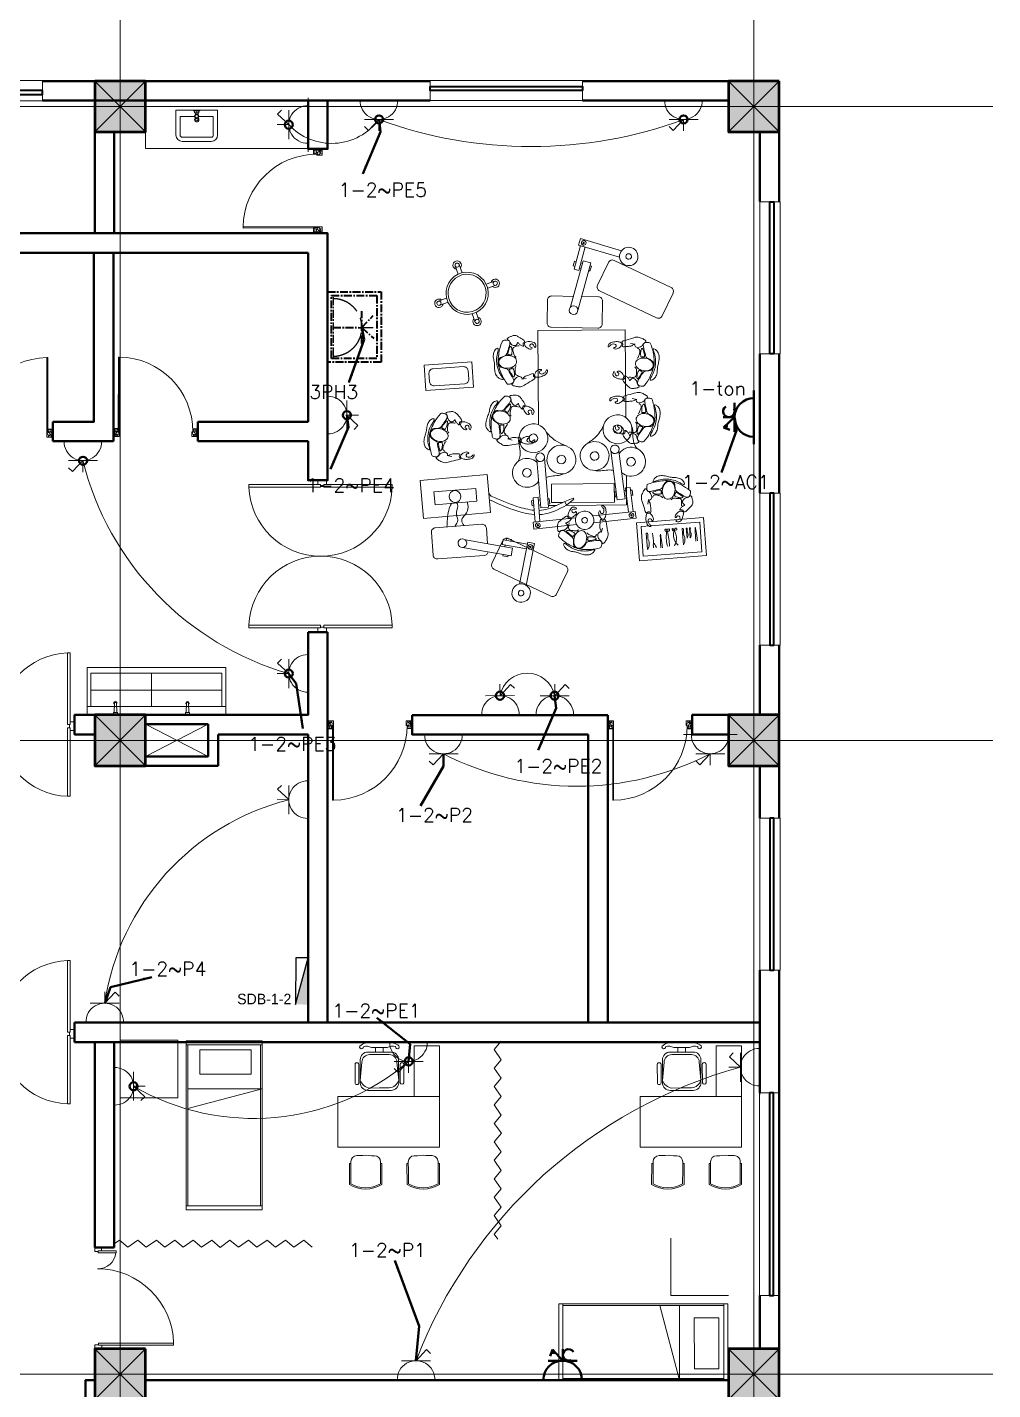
# Model space of a CAD drawing. Header units: millimetres. Extents: x 2402294 to 3337895, y 3394997 to 3969149.
# Drawn here: x 2536710 to 2548137, y 3828461 to 3844585 of the extents above; entities that cross this region are included whole.
import ezdxf

# ---------------------------------------------------------------- set-up
doc = ezdxf.new("R2010")
doc.units = ezdxf.units.MM
doc.header["$MEASUREMENT"] = 0
doc.linetypes.add('CENTER', pattern=[2, 1.25, -0.25, 0.25, -0.25])
doc.linetypes.add('DASHED', pattern=[0.75, 0.5, -0.25])
for name, color, linetype, lineweight in [('0newfurnture', 30, 'Continuous', 15), ('4 DB BOXES', 3, 'Continuous', 25), ('5 DB BOXES', 3, 'Continuous', 25), ('centreline', 52, 'CENTER', 5), ('Column-0.5', 14, 'Continuous', 50), ('door', 41, 'Continuous', 5), ('Door Opening-0.09', 253, 'Continuous', 9), ('furniture', 34, 'Continuous', 15), ('Furniture Hospital-0.09', 44, 'Continuous', 9), ('Hatch', 9, 'Continuous', 9), ('hidden lines', 205, 'DASHED', 5), ('layout', 65, 'Continuous', 5), ('Power Sockets City supply', 141, 'Continuous', 13), ('Sill Level', 140, 'Continuous', 20), ('wall 0.4', 7, 'Continuous', 40), ('WINDOW', 152, 'Continuous', 30), ('Windows Plan', 152, 'Continuous', 35)]:
    doc.layers.add(name, color=color, linetype=linetype, lineweight=lineweight)
for name, color, linetype in [('power socket 3phase line', 54, 'CENTER'), ('wire powered ups', 3, 'Continuous'), ('Wires', 1, 'Continuous')]:
    doc.layers.add(name, color=color, linetype=linetype)
doc.styles.add('arial.', font='arial.ttf')
doc.styles.add('romans', font='romans.shx')
doc.styles.get("Standard").update_dxf_attribs({"font": 'arial.ttf'})
doc.linetypes.add('ZIGZAG', pattern='A,0.0001,-0.2,[131,ltypeshp.shx,S=0.2,R=0,X=-0.2,Y=0],-0.4,[131,ltypeshp.shx,S=0.2,R=180,X=0.2,Y=0],-0.2', length=0.8001)
doc.dimstyles.get("Standard").update_dxf_attribs({"dimtxt": 500, "dimasz": 100, "dimexe": 100, "dimexo": 200, "dimgap": 0.09, "dimtad": 0, "dimtoh": 1, "dimdec": 0, "dimzin": 0, "dimdsep": 46, "dimtxsty": 'Standard', "dimblk": 'DOT', "dimcen": 0, "dimclrd": 256, "dimclre": 256, "dimclrt": 256, "dimadec": 0, "dimazin": 0, "dimtfac": 1, "dimtdec": 0, "dimtofl": 0, "dimtmove": 0, "dimatfit": 3, "dimfxl": 1, "dimtolj": 1, "dimtzin": 0, "dimlwd": -1, "dimlwe": -1, "dimarcsym": 1})

# ---------------------------------------------------------------- blocks, each defined once
blk = doc.blocks.new('2ft column')
at = {"layer": 'Hatch', "ltscale": 5}
h = blk.add_hatch(color=256, dxfattribs=at)
h.dxf.hatch_style = 1
h.paths.add_polyline_path([(2207385, 4176559), (2207985, 4176559), (2207985, 4175959), (2207385, 4175959)])
at = {"layer": 'Column-0.5', "ltscale": 5}
blk.add_lwpolyline([(2207385, 4176559), (2207985, 4176559), (2207985, 4175959), (2207385, 4175959)], close=True, dxfattribs=at)
at = {"layer": 'Defpoints', "ltscale": 5}
for points in [[(2207985, 4176559), (2207385, 4175959)], [(2207985, 4175959), (2207385, 4176559)]]:
    blk.add_lwpolyline(points, dxfattribs=at)
blk = doc.blocks.new('main grid')
at = {"layer": 'centreline', "ltscale": 5}
for p, q in [((2549661, 4018930), (2549661, 3976624)), ((2557161, 4018930), (2557161, 3976624)), ((2559988, 4011172), (2515645, 4011172)), ((2559988, 4003672), (2515645, 4003672)), ((2559388, 3996172), (2515045, 3996172)), ((2559988, 3996172), (2515645, 3996172))]:
    blk.add_line(p, q, dxfattribs=at)
at = {"layer": 'Hatch', "xscale": -1}
for p in [(4757346, -165087), (4764846, -165087), (4757346, -172587), (4764846, -172587), (4757346, -180087), (4764846, -180087)]:
    blk.add_blockref('2ft column', p, dxfattribs=at)
blk = doc.blocks.new("door 3'3")
at = {"layer": 'door'}
for p, q in [((82769.36, -31237.4), (82769.36, -31203.37)), ((82769.84, -31203.37), (82769.36, -31203.37)), ((82769.84, -31237.4), (82769.84, -31203.37))]:
    blk.add_line(p, q, dxfattribs=at)
at = {"layer": 'door', "ltscale": 80}
for points in [[(82769.84, -31239.84), (82767.36, -31239.84), (82767.36, -31239.37), (82766.88, -31239.37), (82766.88, -31236.38), (82767.36, -31236.38), (82767.36, -31235.91), (82769.36, -31235.91), (82769.36, -31237.4), (82769.84, -31237.4)], [(82802.93, -31239.84), (82805.41, -31239.84), (82805.41, -31239.37), (82805.88, -31239.37), (82805.88, -31236.38), (82805.41, -31236.38), (82805.41, -31235.91), (82803.4, -31235.91), (82803.4, -31237.4), (82802.93, -31237.4)]]:
    blk.add_lwpolyline(points, close=True, dxfattribs=at)
blk.add_arc((82769.36, -31237.4), 34.04, 0, 89.20471, dxfattribs=at)
at = {"layer": 'Hatch'}
for centre, radius, start, end in [((82767.7, -31239.85), 2.68, 36.75824, 107.53286), ((82767.27, -31240.34), 1.96, 14.76809, 101.35249), ((82768.07, -31239.12), 3.04, 64.81981, 103.53483), ((82757.2, -31236.2), 10.64, 342.68423, 1.60142), ((82764.36, -31235.92), 4.57, 311.03249, 0.21009), ((82767.3, -31236.13), 3.25, 271.0473, 321.53187), ((82805.07, -31239.85), 2.68, 72.46714, 143.24176), ((82805.47, -31236.13), 3.25, 218.46813, 268.9527), ((82804.7, -31239.12), 3.04, 76.46517, 115.18019), ((82805.49, -31240.34), 1.96, 78.64751, 165.23191), ((82808.41, -31235.92), 4.57, 179.78991, 228.96751), ((82815.57, -31236.2), 10.64, 178.39858, 197.31577)]:
    blk.add_arc(centre, radius, start, end, dxfattribs=at)
blk = doc.blocks.new('MAIN DOOR')
at = {"layer": 'door', "ltscale": 1000}
for points in [[(2313.47, 188.53), (2347.4, 188.53), (2347.4, 187.28), (2313.47, 187.28)], [(2381.32, 188.53), (2348.88, 188.53), (2348.88, 187.28), (2381.32, 187.28)]]:
    blk.add_lwpolyline(points, close=True, dxfattribs=at)
for points in [[(2346.08, 190.6), (2346.08, 188.53)], [(2348.88, 188.12), (2347.4, 188.12), (2347.4, 188.53), (2346.08, 188.53), (2346.08, 190.6), (2350.2, 190.6)], [(2347.4, 188.12), (2348.88, 188.12), (2348.88, 188.53), (2350.2, 188.53), (2350.2, 190.6), (2346.08, 190.6)], [(2350.2, 190.6), (2350.2, 188.53)], [(2313.41, 120.66), (2347.33, 120.66), (2347.33, 121.91), (2313.41, 121.91), (2313.41, 120.66)], [(2348.82, 121.07), (2347.33, 121.07), (2347.33, 120.66), (2346.01, 120.66), (2346.01, 118.6), (2350.14, 118.6)], [(2347.33, 121.07), (2348.82, 121.07), (2348.82, 120.66), (2350.14, 120.66), (2350.14, 118.6), (2346.01, 118.6)], [(2346.01, 118.6), (2346.01, 120.66)], [(2381.26, 120.66), (2348.82, 120.66), (2348.82, 121.91), (2381.26, 121.91), (2381.26, 120.66)], [(2350.14, 118.6), (2350.14, 120.66)]]:
    blk.add_lwpolyline(points, dxfattribs=at)
at = {"layer": 'Door Opening-0.09', "ltscale": 1000}
for centre, radius, start, end in [((2347.4, 188.53), 33.94, 182.11678, 357.88255), ((2347.33, 120.66), 33.95, 2.11669, 177.88264)]:
    blk.add_arc(centre, radius, start, end, dxfattribs=at)
at = {"layer": 'WINDOW', "ltscale": 5}
blk.add_line((2350.14, 190.6), (2350.14, 190.6), dxfattribs=at)
blk = doc.blocks.new('d1')
at = {"layer": 'door'}
for p, q in [((2442.75, 10745.72), (2408.32, 10745.72)), ((2442.75, 10746.15), (2408.33, 10746.15)), ((2408.33, 10746.15), (2408.33, 10745.72))]:
    blk.add_line(p, q, dxfattribs=at)
at = {"layer": 'door', "ltscale": 80}
for points in [[(2445, 10779.7), (2445, 10781.99), (2444.56, 10781.99), (2444.56, 10782.43), (2441.8, 10782.43), (2441.8, 10781.99), (2441.36, 10781.99), (2441.36, 10780.14), (2442.75, 10780.14), (2442.75, 10779.7)], [(2445, 10746.15), (2445, 10743.87), (2444.56, 10743.87), (2444.56, 10743.43), (2441.8, 10743.43), (2441.8, 10743.87), (2441.36, 10743.87), (2441.36, 10745.72), (2442.75, 10745.72), (2442.75, 10746.15)]]:
    blk.add_lwpolyline(points, close=True, dxfattribs=at)
at = {"layer": 'Door Opening-0.09', "ltscale": 80}
blk.add_arc((2442.75, 10745.72), 34.42, 90, 179.27403, dxfattribs=at)
at = {"layer": 'hidden lines'}
for centre, radius, start, end in [((2441.64, 10791.37), 9.82, 268.39858, 287.31577), ((2441.38, 10784.76), 4.22, 269.78991, 318.96751), ((2444.33, 10781.34), 2.81, 166.46517, 205.18019), ((2445.01, 10781.68), 2.48, 162.46714, 233.24176), ((2441.57, 10782.05), 3, 308.46813, 358.9527), ((2445.46, 10782.07), 1.81, 168.64751, 255.23191), ((2441.64, 10734.49), 9.82, 72.68423, 91.60142), ((2441.38, 10741.1), 4.22, 41.03249, 90.21009), ((2444.33, 10744.52), 2.81, 154.81981, 193.53483), ((2445.01, 10744.18), 2.48, 126.75824, 197.53286), ((2441.57, 10743.81), 3, 1.0473, 51.53187), ((2445.46, 10743.79), 1.81, 104.76809, 191.35249)]:
    blk.add_arc(centre, radius, start, end, dxfattribs=at)
blk = doc.blocks.new('scre')
at = {"layer": 'Furniture Hospital-0.09'}
for p, q in [((2549360, 3950857), (2549360, 3950293)), ((2549360, 3950293), (2549360, 3950857)), ((2549360, 3950857), (2551001, 3950857)), ((2551001, 3950857), (2551001, 3950293)), ((2551001, 3950857), (2551001, 3950293)), ((2549406, 3950788), (2549406, 3950395)), ((2549406, 3950788), (2549406, 3950395)), ((2549406, 3950788), (2550955, 3950788)), ((2550124, 3950788), (2550124, 3950395)), ((2550955, 3950788), (2550955, 3950395)), ((2550955, 3950589), (2549406, 3950589)), ((2551001, 3950395), (2549360, 3950395)), ((2551001, 3950293), (2549360, 3950293))]:
    blk.add_line(p, q, dxfattribs=at)
for points in [[(2549711, 3950321), (2549708, 3950439, 0.199366), (2549685, 3950439), (2549681, 3950321)], [(2550564, 3950321), (2550561, 3950439, 0.199366), (2550538, 3950439), (2550534, 3950321)]]:
    blk.add_lwpolyline(points, format="xyb", dxfattribs=at)
for points in [[(2549731, 3950293), (2549662, 3950293), (2549662, 3950298), (2549731, 3950298)], [(2549719, 3950298), (2549673, 3950298), (2549673, 3950321), (2549719, 3950321)], [(2550584, 3950293), (2550515, 3950293), (2550515, 3950298), (2550584, 3950298)], [(2550572, 3950298), (2550526, 3950298), (2550526, 3950321), (2550572, 3950321)]]:
    blk.add_lwpolyline(points, close=True, dxfattribs=at)
for centre, radius, start, end in [((2549696, 3950435), 18.5, 310.9481, 229.0519), ((2549696, 3950435), 13.8, 329.1321, 210.8679), ((2550549, 3950435), 18.5, 310.9481, 229.0519), ((2550549, 3950435), 13.8, 329.1321, 210.8679)]:
    blk.add_arc(centre, radius, start, end, dxfattribs=at)
blk = doc.blocks.new("door 5'")
at = {"layer": 'door', "ltscale": 1000}
for points in [[(2177525, 4317078), (2177525, 4317062), (2177516, 4317062), (2177516, 4317020), (2177473, 4317020), (2177474, 4317105)], [(2177525, 4317062), (2177525, 4317105), (2177474, 4317105), (2177473, 4317020)], [(2177473, 4317020), (2177516, 4317020)], [(2177474, 4317105), (2177516, 4317105)], [(2178697, 4316120), (2178697, 4317060), (2178671, 4317060), (2178671, 4316120), (2178697, 4316120)], [(2178689, 4317076), (2178689, 4317060), (2178697, 4317060), (2178697, 4317018), (2178740, 4317018), (2178740, 4317104)], [(2178689, 4317060), (2178689, 4317104), (2178740, 4317104), (2178740, 4317018)], [(2178740, 4317018), (2178697, 4317018)]]:
    blk.add_lwpolyline(points, dxfattribs=at)
blk.add_lwpolyline([(2177516, 4316839), (2177516, 4317062), (2177543, 4317062), (2177543, 4316839)], close=True, dxfattribs=at)
at = {"layer": 'Door Opening-0.09', "ltscale": 1000}
for centre, radius, start, end in [((2177516, 4317062), 224, 276.6944, 2.344), ((2178697, 4317076), 957, 180.3416, 268.4244)]:
    blk.add_arc(centre, radius, start, end, dxfattribs=at)
at = {"layer": 'WINDOW', "ltscale": 5}
blk.add_line((2177474, 4317104), (2177474, 4317104), dxfattribs=at)
blk = doc.blocks.new('TAP')
at = {"layer": 'Furniture Hospital-0.09', "linetype": 'Continuous'}
for p, q in [((0, 38), (0, -38)), ((5, 38), (0, 38)), ((5, 38), (5, -38)), ((30, 25), (5, 25)), ((30, 0), (5, 0)), ((30, 25), (30, -25)), ((56, 16), (30, 16)), ((51, 7), (48, 8)), ((59, 19), (57, 22)), ((73, 24), (73, 27)), ((88, 20), (89, 22)), ((97, 15), (125, 12)), ((97, 8), (100, 9)), ((5, -38), (0, -38)), ((30, -25), (5, -25)), ((56, -16), (30, -16)), ((51, -8), (48, -9)), ((60, -20), (58, -22)), ((74, -24), (74, -27)), ((88, -19), (90, -22)), ((97, -7), (100, -8)), ((97, -15), (125, -12))]:
    blk.add_line(p, q, dxfattribs=at)
for radius in [21.2, 19.7]:
    blk.add_circle((74, 0), radius, dxfattribs=at)
for centre, radius, start, end in [((74, 0), 27.2, 163.0512, 199.0512), ((74, 0), 24.2, 127.0512, 163.0512), ((74, 0), 27.2, 91.0512, 127.0512), ((74, 0), 24.2, 55.0512, 91.0512), ((74, 0), 27.2, 19.0512, 55.0512), ((74, 0), 24.2, 343.0512, 19.0512), ((95, 0), 32.6, 337.45, 22.55), ((74, 0), 24.2, 199.0512, 235.0512), ((74, 0), 27.2, 235.0512, 271.0512), ((74, 0), 24.2, 271.0512, 307.0512), ((74, 0), 27.2, 307.0512, 343.0512)]:
    blk.add_arc(centre, radius, start, end, dxfattribs=at)
blk = doc.blocks.new('bazin')
at = {"layer": '0newfurnture', "ltscale": 5}
for p, q in [((2434577, 4011590), (2435069, 4011590)), ((2434577, 4011295), (2434577, 4011590)), ((2434626, 4011295), (2434626, 4011516)), ((2434626, 4011516), (2434799, 4011516)), ((2434847, 4011516), (2435020, 4011516)), ((2435020, 4011516), (2435020, 4011295)), ((2435069, 4011590), (2435069, 4011295)), ((2434996, 4011270), (2434651, 4011270)), ((2434996, 4011221), (2434651, 4011221))]:
    blk.add_line(p, q, dxfattribs=at)
blk.add_circle((2434823, 4011477), 25.6, dxfattribs=at)
for centre, radius, start, end in [((2434651, 4011295), 73.8, 180, 270), ((2434651, 4011295), 24.6, 180, 270), ((2434996, 4011295), 73.8, 270, 0), ((2434996, 4011295), 24.6, 270, 0)]:
    blk.add_arc(centre, radius, start, end, dxfattribs=at)
at = {"layer": '0newfurnture', "ltscale": 5, "xscale": 0.9842520018725999, "yscale": 0.9842520018725999, "zscale": 0.9842520018725999, "rotation": 270}
blk.add_blockref('TAP', (2434823, 4011590), dxfattribs=at)
blk = doc.blocks.new('ADHIKRIT')
at = {"layer": 'furniture'}
for p, q in [((900, 1351), (0, 1351)), ((0, 1351), (0, -450)), ((0, 741), (0, 1351)), ((900, -450), (900, 1351)), ((-245, 1046), (-569, 1047)), ((-245, 980), (-569, 981)), ((1048, 956), (1048, 1014)), ((1187, 1121), (1153, 1121)), ((1187, 1145), (1558, 1147)), ((1187, 1145), (1187, 1121)), ((1187, 1121), (1545, 1123)), ((1050, 758), (1050, 711)), ((-789, 683), (-869, 683)), ((-789, 547), (-869, 547)), ((1050, 700), (1050, 711)), ((1189, 595), (1157, 595)), ((1187, 595), (1187, 571)), ((1187, 571), (1558, 573)), ((1189, 595), (1286, 595)), ((1287, 595), (1545, 597)), ((-247, 247), (-571, 248)), ((-900, 0), (0, 0)), ((-900, -450), (-900, 0)), ((-247, 182), (-571, 182)), ((1189, 102), (1157, 102)), ((1187, 126), (1558, 124)), ((1187, 102), (1187, 126)), ((1189, 102), (1286, 101)), ((1287, 101), (1545, 100)), ((1050, -4), (1050, -14)), ((1050, -61), (1050, -14)), ((0, -450), (-900, -450)), ((0, -450), (900, -450)), ((1048, -260), (1048, -318)), ((1187, -425), (1153, -425)), ((1187, -425), (1545, -426)), ((1187, -449), (1187, -425)), ((1187, -449), (1558, -450))]:
    blk.add_line(p, q, dxfattribs=at)
for points in [[(-897, 962, 0.207066), (-957, 755), (-957, 615)], [(-885, 900, 0.214578), (-869, 755), (-869, 615)], [(-110, 614), (-109, 818, 0.414214), (-246, 955), (-655, 956, 0.418376), (-789, 820), (-789, 615)], [(-153, 614), (-152, 788, 0.28028), (-288, 955), (-610, 925, 0.418376), (-744, 789), (-745, 615)], [(-899, 268, -0.207066), (-958, 476), (-957, 615)], [(-886, 330, -0.214578), (-870, 475), (-869, 615)], [(-110, 614), (-110, 409, -0.414214), (-247, 273), (-656, 274, -0.418376), (-790, 410), (-789, 615)], [(-153, 614), (-153, 440, -0.28028), (-290, 273), (-612, 304, -0.418376), (-745, 441), (-745, 615)]]:
    blk.add_lwpolyline(points, format="xyb", dxfattribs=at)
for centre, radius, start, end in [((-569, 1014), 32.9, 89.8702, 269.8702), ((-245, 1013), 32.9, 269.8702, 89.8702), ((1154, 1015), 106, 90.3083, 180.3083), ((1203, 1157), 39.5, 294.3355, 296.5711), ((1099, 860), 518, 329.4756, 30.5244), ((1099, 860), 542, 328.0257, 31.9845), ((-881, 933), 33.3, 262.3354, 120.0474), ((1753, 864), 711, 172.5908, 188.6233), ((1157, 701), 106, 180.3083, 270.3083), ((-882, 297), 33.3, 239.693, 97.4051), ((-571, 215), 32.9, 89.8702, 269.8702), ((-253, 214), 33.4, 280.4483, 79.5122), ((1157, -4), 106, 89.6917, 179.6917), ((1099, -163), 518, 329.4756, 30.5244), ((1099, -163), 542, 328.0155, 31.9743), ((1753, -168), 711, 171.3767, 187.4092), ((1154, -319), 106, 179.6917, 269.6917), ((1203, -461), 39.5, 63.4289, 65.6645)]:
    blk.add_arc(centre, radius, start, end, dxfattribs=at)
blk = doc.blocks.new('BED')
at = {"layer": 'Furniture Hospital-0.09'}
for p, q in [((-2.12, 0.475), (-2.12, -0.475)), ((-2.12, -0.475), (-2.12, 0.475)), ((-0.008, 0.475), (-2.12, 0.475)), ((-2.07, 0.475), (-2.07, -0.475)), ((-0.058, 0.455), (-2.07, 0.455)), ((-0.855, -0.455), (-0.61, 0.475)), ((-0.61, 0.475), (-0.61, -0.455)), ((-0.058, -0.475), (-0.058, 0.475)), ((-0.008, -0.475), (-0.008, 0.475)), ((-0.425, 0.336), (-0.426, -0.303)), ((-0.425, 0.336), (-0.121, 0.336)), ((-0.121, -0.303), (-0.121, 0.336)), ((-0.426, -0.303), (-0.121, -0.303)), ((-2.12, -0.475), (-0.008, -0.475)), ((-2.07, -0.455), (-0.058, -0.455))]:
    blk.add_line(p, q, dxfattribs=at)
blk = doc.blocks.new('v18')
at = {"layer": 'Sill Level'}
blk.add_lwpolyline([(2462914, 3850453), (2464714, 3850453), (2464714, 3850693), (2462914, 3850693)], close=True, dxfattribs=at)
at = {"layer": 'Windows Plan'}
blk.add_lwpolyline([(2464714, 3850573), (2462914, 3850573), (2462914, 3850620), (2464714, 3850620)], close=True, dxfattribs=at)
blk = doc.blocks.new('w1')
at = {"layer": 'Sill Level'}
blk.add_lwpolyline([(2460641, 3827503), (2460641, 3825103), (2460401, 3825103), (2460401, 3827503)], close=True, dxfattribs=at)
at = {"layer": 'Windows Plan'}
blk.add_lwpolyline([(2460521, 3825103), (2460521, 3827503), (2460473, 3827503), (2460473, 3825103)], close=True, dxfattribs=at)
blk = doc.blocks.new('v1')
at = {"layer": 'Sill Level'}
blk.add_lwpolyline([(2446591, 3818940), (2447591, 3818940), (2447591, 3818700), (2446591, 3818700)], close=True, dxfattribs=at)
at = {"layer": 'Windows Plan'}
blk.add_lwpolyline([(2447591, 3818820), (2446591, 3818820), (2446591, 3818772), (2447591, 3818772)], close=True, dxfattribs=at)
blk = doc.blocks.new('15A N soc')
at = {"layer": 'Power Sockets City supply', "color": 244, "lineweight": 13, "true_color": 0x991b1e}
for p, q in [((52222.6282, 99516.2064), (52222.4926, 99516.2064)), ((52222.5612, 99516.2064), (52222.5611, 99516.2603)), ((52222.5612, 99516.2064), (52222.6099, 99516.2585)), ((52222.6099, 99516.2585), (52222.6282, 99516.2401)), ((52222.4338, 99516.1156), (52222.6863, 99516.1156))]:
    blk.add_line(p, q, dxfattribs=at)
blk.add_arc((52222.5612, 99516.1182), 0.0881, 358.32, 181.68, dxfattribs=at)
blk = doc.blocks.new('surgeon plan')
at = {"linetype": 'Continuous'}
blk.add_line((-223, 138), (-224, 193), dxfattribs=at)
blk.add_ellipse((0, 0), major_axis=(-3, 106), ratio=0.704082)
for points, start_tangent, end_tangent in [([(-212, 298), (-224, 316), (-225, 363), (-208, 419), (-172, 451), (-155, 450), (-154, 443), (-166, 432), (-189, 408), (-184, 361), (-159, 364), (-152, 380), (-146, 384), (-138, 374), (-141, 345), (-170, 308), (-199, 295), (-212, 298)], (-0.992752, 0.120179), (-0.992752, 0.120179)), ([(197, 228), (206, 242), (204, 296), (178, 348), (153, 354), (129, 346), (139, 335), (157, 328), (174, 316), (162, 287), (142, 287), (132, 303), (123, 309), (116, 292), (123, 267), (155, 232), (185, 224), (197, 228)], (0.96624, 0.257643), (0.96624, 0.257643)), ([(-272, 16), (-281, 22), (-300, 64), (-311, 113), (-290, 179), (-248, 273), (-235, 293), (-225, 296), (-215, 286), (-198, 281), (-184, 285), (-177, 282), (-177, 265), (-188, 213), (-207, 166), (-218, 155), (-221, 151), (-209, 141), (-194, 129), (-189, 104), (-202, 72), (-216, 54), (-231, 46), (-244, 39), (-263, 20), (-269, 16), (-272, 16)], (-0.995331, -0.09652), (-0.995331, -0.09652)), ([(170, 188), (162, 203), (160, 209), (163, 213), (168, 212), (188, 209), (200, 215), (209, 227), (218, 229), (232, 220), (274, 170), (296, 136), (302, 115), (295, 78), (284, 46), (278, 36), (270, 29), (255, 38), (244, 49), (215, 61), (196, 75), (185, 92), (181, 120), (197, 137), (209, 146), (211, 150), (209, 152), (194, 160), (180, 174), (170, 188)], (-0.507743, 0.861508), (-0.507743, 0.861508)), ([(-16, -109), (-49, -89), (-73, -43), (-87, -11), (-117, 3), (-207, 38), (-242, 39), (-258, 20), (-262, -20), (-259, -36), (-244, -47), (-178, -77), (-94, -102), (-13, -114), (62, -104), (141, -83), (247, -32), (257, -23), (260, -9), (256, 29), (244, 48), (227, 53), (150, 27), (91, -2), (84, -8), (76, -24), (67, -64), (57, -90), (45, -97), (11, -109), (-16, -109)], (-0.968474, -0.249114), (-0.968474, -0.249114)), ([(-143, 24), (-174, 39), (-183, 47), (-183, 52), (-180, 55), (-166, 59), (-117, 60), (-99, 56), (-87, 52), (-80, 46), (-80, 40), (-85, 31), (-87, 26), (-87, 22), (-85, 21), (-85, 18), (-93, 10), (-98, 9), (-113, 12), (-143, 24)], (-0.907368, 0.420338), (-0.907368, 0.420338)), ([(139, 31), (169, 48), (178, 57), (178, 61), (175, 64), (160, 68), (112, 66), (93, 61), (81, 56), (76, 50), (75, 45), (80, 35), (83, 30), (83, 27), (81, 25), (82, 22), (90, 15), (95, 14), (110, 18), (139, 31)], (0.883511, 0.46841), (0.883511, 0.46841)), ([(-5, -159), (-63, -165), (-124, -160), (-168, -137), (-191, -107), (-197, -89), (-197, -83), (-191, -80), (-173, -86), (-128, -108), (-35, -130), (42, -128), (113, -109), (157, -93), (171, -93), (176, -100), (170, -117), (151, -138), (109, -157), (50, -161), (-5, -159)], (-0.98774, -0.156108), (-0.98774, -0.156108))]:
    blk.add_spline(points, degree=3, dxfattribs=dict(start_tangent=start_tangent, end_tangent=end_tangent))
for points in [[(-178, 104), (-174, 92), (-164, 77), (-154, 73), (-138, 72), (-95, 77), (-73, 84), (-59, 94)], [(44, 107), (60, 90), (105, 81), (140, 79), (160, 88), (168, 107), (172, 142), (172, 160)]]:
    blk.add_spline(points, degree=3)
blk = doc.blocks.new('OT Working Group with All Equipment')
at = {"linetype": 'Continuous'}
for p, q in [((-1186, 1655), (-1304, 1656)), ((-1183, 1693), (-1302, 1694)), ((-1188, 1604), (-1379, 1606)), ((-1211, 1178), (-1402, 1180)), ((-751, 975), (-752, 953)), ((-691, 972), (-692, 950)), ((2035, 630), (2027, 650)), ((1978, 610), (1970, 630)), ((-789, -69), (-788, -47)), ((-729, -70), (-728, -48)), ((1814, -490), (1842, -390)), ((1862, -504), (1890, -403)), ((-1232, -498), (-1253, -504)), ((-642, -622), (-612, -647)), ((1538, -646), (1437, -618)), ((1525, -695), (1424, -667)), ((1525, -695), (1424, -667)), ((2018, -779), (2119, -807)), ((2018, -779), (2119, -807)), ((2005, -828), (2106, -856)), ((1681, -970), (1653, -1071)), ((1729, -984), (1701, -1084)), ((1729, -984), (1701, -1084))]:
    blk.add_line(p, q, dxfattribs=at)
for points in [[(-1073, 1868), (-1078, 1071), (-1530, 1074), (-1525, 1870)], [(-1123, 1818), (-1128, 1122), (-1480, 1124), (-1475, 1820)], [(-749, 351), (-814, 261), (-768, 242), (-734, 346)], [(-386, -650), (-400, -1446), (-852, -1439), (-838, -643)], [(-539, -798), (-547, -1294), (-699, -1291), (-691, -795)], [(958, -740), (958, -1304), (656, -1304), (656, -740)]]:
    blk.add_lwpolyline(points, close=True, dxfattribs=at)
for points in [[(1690, 829), (1323, 1479, -0.414214), (1342, 1547), (1601, 1694, -0.414214), (1670, 1675), (2037, 1025, -0.414214), (2018, 956), (1759, 810, -0.414214)], [(-1506, -650), (-1873, 0, -0.414214), (-1854, 68), (-1595, 215, -0.414214), (-1527, 196), (-1159, -455, -0.414214), (-1178, -523), (-1438, -669, -0.414214)], [(908, -1204, -0.414214), (858, -1254), (756, -1254, -0.414214), (706, -1204), (706, -840, -0.414214), (756, -790), (858, -790, -0.414214), (908, -840)]]:
    blk.add_lwpolyline(points, format="xyb", close=True, dxfattribs=at)
for points in [[(-962, 561), (-944, 1067), (-1025, 1070), (-1043, 564)], [(-947, 987), (-658, 969), (-656, 1025), (-945, 1043)], [(-512, 992), (-860, 970), (-816, 257)], [(-690, 1027), (-689, 1049), (-749, 1051), (-750, 1031)], [(160, -5), (1274, 65), (1209, 1100), (172, 1035)], [(2069, 1093), (2248, 620), (2324, 648), (2145, 1122)], [(-784, 303), (-816, 828), (-598, 842), (-551, 100), (-770, 86), (-778, 217)], [(-206, 827), (-791, 862), (-786, 956), (-220, 921)], [(-755, 860), (-756, 842), (-696, 840), (-695, 856)], [(1475, 556), (2028, 749), (2059, 661), (1524, 474)], [(1937, 717), (1931, 732), (1987, 754), (1994, 737)], [(2240, 642), (1966, 546), (1946, 599), (2220, 695)], [(2055, 577), (2062, 559), (2006, 537), (1998, 558)], [(-969, 359), (-987, -147), (-1068, -144), (-1050, 362)], [(-254, -53), (-821, -47), (-820, 46), (-234, 40)], [(-809, 143), (-803, 46)], [(-724, 45), (-723, 61), (-783, 64), (-784, 46)], [(-1705, -362), (-1216, -228), (-1238, -150), (-1726, -284)], [(-985, -67), (-695, -70), (-697, -126), (-987, -123)], [(-731, -126), (-732, -148), (-792, -145), (-791, -125)], [(-1294, -249), (-1224, -531), (-1170, -516), (-1240, -234)], [(-1357, -470), (-1375, -475), (-1358, -533), (-1343, -529)], [(-1139, -963), (-1276, -413), (-1366, -435), (-1225, -1004)], [(-1178, -483), (-1157, -477), (-1173, -419), (-1193, -425)]]:
    blk.add_lwpolyline(points, dxfattribs=at)
for points in [[(1646, 517), (1669, 261, -0.414214), (1624, 206), (1354, 182, -0.414214), (1300, 227), (1250, 778, -0.414214), (1296, 832), (1565, 856, -0.414214), (1619, 811), (1637, 613)], [(-1203, -704), (-1018, -705, -0.414214), (-968, -756), (-971, -1308, -0.414214), (-1021, -1358), (-1292, -1356, -0.414214), (-1341, -1306), (-1339, -754, -0.353094), (-1299, -705, -0.353094)]]:
    blk.add_lwpolyline(points, format="xyb", dxfattribs=at)
for centre, radius in [((2071, 1202), 109), ((2071, 1202), 33.2), ((-987, 1018), 27.7), ((-987, 1018), 8.29), ((-354, 1058), 51.3), ((40, 925), 171), ((41, 926), 51.3), ((-194, 877), 51.3), ((-256, 633), 171), ((-256, 633), 51.3), ((2269, 681), 27.7), ((2268, 680), 8.29), ((-1006, 461), 109), ((-1006, 461), 33.2), ((1483, 505), 51.3), ((-270, 237), 171), ((-270, 237), 51.3), ((-226, -11), 51.3), ((4, -76), 171), ((-1027, -95), 27.7), ((-1027, -95), 8.29), ((-398, -180), 51.3), ((4, -76), 51.3), ((-1813, -349), 109), ((-1813, -349), 33.2), ((-1276, -202), 27.7), ((-1275, -202), 8.29), ((1866, -396), 25), ((1431, -643), 25), ((1771, -737), 250), ((1771, -737), 225), ((-1174, -1001), 51.3), ((2112, -831), 25), ((-618, -1049), 69.8), ((1677, -1078), 25)]:
    blk.add_circle(centre, radius, dxfattribs=at)
for centre, radius, start, end in [((-354, 1058), 171, 307.9216, 225.1546), ((-398, -180), 171, 130.7668, 47.9998), ((1866, -396), 50, 284.5051, 224.5051), ((1431, -643), 50, 14.5051, 314.5051), ((2112, -831), 50, 194.5051, 134.5051), ((1677, -1078), 50, 104.5051, 44.5051)]:
    blk.add_arc(centre, radius, start, end, dxfattribs=at)
for points in [[(-1345, 1755), (-1183, 1762), (-1343, 1777)], [(-1379, 1606), (-1340, 1625), (-1281, 1626), (-1242, 1616), (-1186, 1613), (-1188, 1604)], [(-1304, 1656), (-1280, 1668), (-1243, 1668), (-1219, 1663), (-1184, 1660), (-1186, 1655)], [(-1302, 1694), (-1277, 1706), (-1240, 1706), (-1217, 1700), (-1181, 1698), (-1183, 1693)], [(-1383, 1500), (-1335, 1525), (-1213, 1517), (-1184, 1517), (-1178, 1540), (-1194, 1540), (-1199, 1527)], [(-1382, 1443), (-1208, 1429), (-1187, 1429), (-1179, 1436), (-1187, 1455), (-1205, 1447), (-1204, 1438)], [(-1379, 1544), (-1317, 1506), (-1209, 1505), (-1188, 1507), (-1177, 1492), (-1190, 1485), (-1204, 1498)], [(-1396, 1337), (-1235, 1344), (-1395, 1359)], [(-1386, 1420), (-1206, 1420), (-1179, 1419), (-1187, 1400), (-1206, 1416)], [(-1402, 1180), (-1363, 1200), (-1304, 1200), (-1266, 1191), (-1209, 1187), (-1211, 1178)], [(-1391, 1251), (-1336, 1256), (-1389, 1286)], [(-1336, 1256), (-1217, 1253)], [(-969, -970), (-910, -991), (-805, -917), (-693, -909)], [(-970, -1077), (-899, -1037), (-808, -1047), (-711, -1026), (-695, -1038)], [(-970, -1170), (-878, -1158), (-777, -1135), (-696, -1098)]]:
    blk.add_spline(points, degree=3, dxfattribs=at)
for points, knots in [([(-206, 1143), (-183, 1127), (-104, 1083), (5, 1115), (73, 1094), (80, 1092)], [0.046601, 0.046601, 0.046601, 0.046601, 0.0900895, 0.1933687, 0.2037729, 0.2037729, 0.2037729, 0.2037729]), ([(-441, 841), (-438, 833), (-426, 773), (-443, 696), (-430, 633), (-427, 623)], [0.0763923, 0.0763923, 0.0763923, 0.0763923, 0.0899058, 0.1763198, 0.1924471, 0.1924471, 0.1924471, 0.1924471]), ([(90, 761), (43, 733), (-35, 675), (-81, 588), (-105, 552)], [0.0412593, 0.0412593, 0.0412593, 0.0412593, 0.1268022, 0.1953195, 0.1953195, 0.1953195, 0.1953195]), ([(-902, -68), (-903, -57), (-903, 55), (-856, 164), (-814, 261)], [0.6194931, 0.6194931, 0.6194931, 0.6194931, 0.652036, 0.9620659, 0.9620659, 0.9620659, 0.9620659]), ([(-852, -68), (-855, 5), (-835, 75), (-794, 180), (-781, 211), (-768, 242)], [0.6168993, 0.6168993, 0.6168993, 0.6168993, 0.8640409, 0.8640409, 0.9620659, 0.9620659, 0.9620659, 0.9620659]), ([(-469, 43), (-466, 50), (-450, 110), (-462, 187), (-443, 249), (-440, 259)], [0.0763923, 0.0763923, 0.0763923, 0.0763923, 0.0899058, 0.1763198, 0.1924471, 0.1924471, 0.1924471, 0.1924471]), ([(66, 84), (21, 116), (-53, 179), (-92, 270), (-114, 307)], [0.0412593, 0.0412593, 0.0412593, 0.0412593, 0.1268022, 0.1953195, 0.1953195, 0.1953195, 0.1953195]), ([(-686, -646), (-751, -524), (-839, -359), (-890, -173), (-897, -124)], [0, 0, 0, 0, 0.4151651, 0.5630048, 0.5630048, 0.5630048, 0.5630048]), ([(-642, -622), (-694, -524), (-745, -428), (-812, -261), (-836, -191), (-847, -124)], [0, 0, 0, 0, 0.333935, 0.333935, 0.5544949, 0.5544949, 0.5544949, 0.5544949]), ([(-256, -275), (-233, -261), (-151, -223), (-44, -263), (26, -246), (32, -245)], [0.046601, 0.046601, 0.046601, 0.046601, 0.0900895, 0.1933687, 0.2037729, 0.2037729, 0.2037729, 0.2037729])]:
    blk.add_open_spline(points, degree=3, knots=knots, dxfattribs=at)
for p, rotation in [((-724, 1478), 101.2927504414422), ((127, 1258), 193.7314390524244), ((784, 1296), 191.2927504415342), ((-1228, 393), 287.7717295873149), ((276, -434), 19.25181711451169), ((927, -315), 356.6115438000751), ((122, -1184), 14.85440863397004)]:
    blk.add_blockref('surgeon plan', p, dxfattribs=dict(at, rotation=rotation))
blk = doc.blocks.new('3 ph sock')
at = {"color": 2, "ltscale": 5}
blk.add_line((-44666.12, -38223.8), (-44666.12, -38222), dxfattribs=at)
at = {"ltscale": 5}
blk.add_arc((-44666.12, -38228.39), 4.59, 0, 180, dxfattribs=at)
at = {"layer": 'power socket 3phase line', "lineweight": 35}
for p, q in [((-44663.58, -38223.8), (-44668.73, -38223.8)), ((-44666.13, -38228.39), (-44666.08, -38223.8))]:
    blk.add_line(p, q, dxfattribs=at)
at = {"layer": 'power socket 3phase line', "color": 1, "lineweight": 35}
blk.add_line((-44666.12, -38223.8), (-44668, -38222), dxfattribs=at)
at = {"layer": 'power socket 3phase line', "color": 5, "lineweight": 35}
blk.add_line((-44666.12, -38223.8), (-44664.34, -38221.91), dxfattribs=at)
at = {"layer": 'power socket 3phase line', "lineweight": 25}
blk.add_line((-44670.92, -38228.39), (-44661.32, -38228.39), dxfattribs=at)
at = {"layer": 'power socket 3phase line', "lineweight": 35}
for points in [[(-44671.8, -38220.74), (-44660.56, -38220.74), (-44660.56, -38229.27), (-44671.8, -38229.27)], [(-44671.19, -38221.43), (-44661.18, -38221.43), (-44661.18, -38228.66), (-44671.19, -38228.66)]]:
    blk.add_lwpolyline(points, close=True, dxfattribs=at)
blk = doc.blocks.new('FDB')
at = {"layer": '4 DB BOXES'}
blk.add_hatch(color=256, dxfattribs=at).paths.add_polyline_path([(-65075.48, -197982.42), (-65075.48, -197977), (-65095.76, -197982.42)])
for p, q in [((-65095.76, -197982.42), (-65095.76, -197977)), ((-65095.76, -197977), (-65075.48, -197977)), ((-65075.48, -197977), (-65095.76, -197982.42)), ((-65075.48, -197982.42), (-65095.76, -197982.42))]:
    blk.add_line(p, q, dxfattribs=at)
blk = doc.blocks.new('_Dot')
at = {"color": 0, "linetype": 'ByBlock', "lineweight": -2}
blk.add_line((-0.5, 0), (-1, 0), dxfattribs=at)
at = {"color": 0, "linetype": 'ByBlock', "lineweight": -3, "const_width": 0.5}
blk.add_lwpolyline([(-0.25, 0, 1), (0.25, 0, 1)], format="xyb", close=True, dxfattribs=at)
blk = doc.blocks.new('AC Power Socket')
at = {"layer": 'wall 0.4', "color": 114, "ltscale": 5, "true_color": 0x139b48}
for p, q in [((2405368, 3836252), (2405340, 3836174)), ((2405354, 3836213), (2405405, 3836212)), ((2405491, 3836120), (2405368, 3836252)), ((2405491, 3836256), (2405491, 3836120)), ((2405318, 3836120), (2405660, 3836120)), ((2405170, 3835891), (2405807, 3835891))]:
    blk.add_line(p, q, dxfattribs=at)
for centre, radius, start, end in [((2405559, 3836188), 67.6, 32.4797, 294.3307), ((2405488, 3835891), 229, 0, 180)]:
    blk.add_arc(centre, radius, start, end, dxfattribs=at)

msp = doc.modelspace()

# ---------------------------------------------------------------- linework, layer by layer
at = {"layer": '0newfurnture', "ltscale": 5}
msp.add_lwpolyline([(2538109.8, 3843151.9), (2540033.9, 3843151.9), (2540033.9, 3843716.2), (2538109.8, 3843716.2)], close=True, dxfattribs=at)
at = {"layer": 'furniture'}
msp.add_lwpolyline([(2537809.8, 3831916), (2538491.9, 3831916), (2538491.9, 3832598.2), (2537809.8, 3832598.2)], close=True, dxfattribs=at)
msp.add_lwpolyline([(2544326, 3830256.8), (2544326, 3829574.7), (2545008.1, 3829574.7)], dxfattribs=at)
at = {"layer": 'Furniture Hospital-0.09', "ltscale": 30}
msp.add_lwpolyline([(2538109.8, 3835846.2), (2538586.2, 3835846.2)], dxfattribs=at)
at = {"layer": 'Hatch', "lineweight": 5, "ltscale": 5}
for points in [[(2538109.8, 3836336.2), (2538849.8, 3835956.2)], [(2538849.8, 3836336.2), (2538109.8, 3835956.2)]]:
    msp.add_lwpolyline(points, dxfattribs=at)
at = {"layer": 'wall 0.4', "ltscale": 5}
for p, q in [((2536891.9, 3843946.2), (2541479.8, 3843946.2)), ((2543279.8, 3843946.2), (2545009.8, 3843946.2)), ((2536891.9, 3843716.2), (2541479.8, 3843716.2)), ((2543279.8, 3843716.2), (2545009.8, 3843716.2)), ((2545379.8, 3843346.2), (2545379.8, 3842521.2)), ((2545609.8, 3843346.2), (2545609.8, 3842521.2)), ((2540033.9, 3841916.2), (2535239.8, 3841916.2)), ((2537729.1, 3839686.3), (2537729.1, 3841916.2)), ((2540033.9, 3839916.2), (2540033.9, 3841916.2)), ((2545379.8, 3840721.2), (2545379.8, 3839071.2)), ((2545609.8, 3840721.2), (2545609.8, 3839071.2)), ((2540033.9, 3839916.2), (2538729, 3839916.5)), ((2537012.6, 3839686.3), (2537729.1, 3839686.3)), ((2540033.9, 3839686.2), (2538729, 3839686.5)), ((2540033.9, 3837425.1), (2540263.9, 3837425.1)), ((2545379.8, 3837271.2), (2545379.8, 3836446.2)), ((2545609.8, 3837271.2), (2545609.8, 3836446.2)), ((2543349.8, 3836445.6), (2543579.8, 3836445.6)), ((2543579.8, 3832806.2), (2543579.8, 3836445.6)), ((2538969.8, 3835846.2), (2538969.8, 3836216.2)), ((2543349.8, 3832806.2), (2543349.8, 3836215.6)), ((2538109.8, 3835846.2), (2538793.4, 3835846.2)), ((2538793.4, 3835846.2), (2538969.8, 3835846.2)), ((2545379.8, 3835846.2), (2545379.8, 3835226.2)), ((2545609.8, 3835846.2), (2545609.8, 3835226.2)), ((2545379.8, 3833426.2), (2545379.8, 3831974.7)), ((2545609.8, 3833426.2), (2545609.8, 3828946.2)), ((2543349.8, 3832806.2), (2537269.8, 3832806.4)), ((2537269.8, 3832806.4), (2537269.8, 3832576.4)), ((2545278.1, 3832806.2), (2543349.8, 3832806.2)), ((2537269.8, 3832576.4), (2545379.8, 3832576.2)), ((2545379.8, 3832576.2), (2545379.8, 3831974.7)), ((2545379.8, 3829574.7), (2545379.8, 3828946.2)), ((2545379.8, 3829574.7), (2545379.8, 3828946.2))]:
    msp.add_line(p, q, dxfattribs=at)
for points in [[(2538109.8, 3843946.2), (2541479.8, 3843946.2)], [(2543279.8, 3843946.2), (2545009.8, 3843946.2)], [(2541479.8, 3843716.2), (2540263.9, 3843716.2), (2540263.7, 3843146.1), (2540033.7, 3843146.1), (2540033.9, 3843716.2), (2538109.8, 3843716.2)], [(2545009.8, 3843716.2), (2543279.8, 3843716.2)], [(2537509.8, 3843346.2), (2537509.8, 3842146.2)], [(2537739.8, 3843346.2), (2537739.8, 3842146.2)], [(2545379.8, 3842521.2), (2545379.8, 3843346.2)], [(2545609.8, 3843346.2), (2545609.8, 3842521.2)], [(2535469.8, 3842146.2), (2540263.9, 3842146.2), (2540263.9, 3841916.2)], [(2537012.6, 3839916.3), (2537499.1, 3839916.3), (2537499.1, 3841916.2)], [(2540263.9, 3841916.2), (2540263.9, 3839225.1), (2540033.9, 3839225.1), (2540033.9, 3839686.2)], [(2545379.8, 3839071.2), (2545379.8, 3840721.2)], [(2545609.8, 3840721.2), (2545609.8, 3839071.2)], [(2537012.6, 3839686.3), (2537012.6, 3839916.9)], [(2538729, 3839686.5), (2538729, 3839916.5)], [(2537729.1, 3839686.2), (2537499.1, 3839686.2)], [(2540033.9, 3837425.1), (2540033.7, 3836446.2), (2538109.8, 3836446.2)], [(2540263.9, 3837425.1), (2540263.7, 3836446)], [(2545379.8, 3836446.2), (2545379.8, 3837271.2)], [(2545609.8, 3837271.2), (2545609.8, 3836446.2)], [(2537508.8, 3836446.2), (2537269.8, 3836446.2), (2537269.8, 3836216.2), (2537509.8, 3836216.2)], [(2540263.7, 3836446), (2540263.8, 3832806.2)], [(2541263.7, 3836445.9), (2543349.8, 3836445.6)], [(2541263.7, 3836445.9), (2541263.7, 3836215.7), (2543349.8, 3836215.6)], [(2545009.8, 3836446.2), (2544579.8, 3836446.2), (2544579.8, 3836216.2), (2545009.8, 3836216.2)], [(2538969.8, 3836216.2), (2540033.7, 3836216.2)], [(2540033.7, 3836215.9), (2540033.7, 3832806.2)], [(2545379.8, 3835846.2), (2545379.8, 3835226.2)], [(2545609.8, 3835846.2), (2545609.8, 3835226.2)], [(2545379.8, 3833426.2), (2545379.8, 3832806.2), (2543579.8, 3832806.2)], [(2545609.8, 3833426.2), (2545609.8, 3828946.2)], [(2540930.7, 3832806.2), (2540810.7, 3832806.2)], [(2537509.8, 3828346.2), (2537399.8, 3828346.2), (2537399.8, 3828576.2), (2537509.8, 3828576.2)], [(2543909.8, 3828576.2), (2538109.8, 3828576.2)], [(2545009.8, 3828576.2), (2540989, 3828576.2)]]:
    msp.add_lwpolyline(points, dxfattribs=at)
for points in [[(2538849.8, 3836336.2), (2538109.8, 3836336.2), (2538109.8, 3835956.2), (2538849.8, 3835956.2)], [(2537739.8, 3830146.2), (2537739.8, 3832576.4), (2537509.8, 3832576.4), (2537509.8, 3830146.2)]]:
    msp.add_lwpolyline(points, close=True, dxfattribs=at)
at = {"layer": 'wall 0.4', "color": 3, "ltscale": 5}
for centre in [(2539804.9, 3843432), (2540873.9, 3843493.7), (2544478.1, 3843493.7), (2540492.8, 3839995.1), (2537370, 3839455.3), (2539804.9, 3836936.5), (2542304.8, 3836674.8), (2542951.4, 3836674.5), (2541224.6, 3832347.4), (2537968.8, 3832052.1)]:
    msp.add_circle(centre, 47.6, dxfattribs=at)
at = {"layer": 'WINDOW', "linetype": 'ZIGZAG', "lineweight": 20, "ltscale": 0.5}
for points in [[(2542319.7, 3832585.5), (2542236.7, 3832486.9), (2542319.7, 3832367.1), (2542236.7, 3832268.6), (2542319.7, 3832148.8), (2542236.7, 3832050.2), (2542319.7, 3831930.4), (2542236.7, 3831831.8), (2542319.7, 3831712), (2542234.5, 3831610.8), (2542321.7, 3831496), (2542236.7, 3831395), (2542319.7, 3831275.2), (2542236.7, 3831176.6), (2542319.7, 3831056.8), (2542236.7, 3830958.2), (2542319.7, 3830838.4), (2542236.7, 3830739.9), (2542319.7, 3830620.1), (2542236.7, 3830521.5), (2542319.7, 3830401.7), (2542236.7, 3830303.1), (2542279.3, 3830241.6)], [(2540083.7, 3830148.2), (2539985.1, 3830231.2), (2539865.3, 3830148.2), (2539766.8, 3830231.2), (2539647, 3830148.2), (2539548.4, 3830231.2), (2539428.6, 3830148.2), (2539330, 3830231.2), (2539210.2, 3830148.2), (2539109.1, 3830233.3), (2538994.2, 3830146.2), (2538893.2, 3830231.2), (2538773.4, 3830148.2), (2538674.8, 3830231.2), (2538555, 3830148.2), (2538456.5, 3830231.2), (2538336.7, 3830148.2), (2538238.1, 3830231.2), (2538118.3, 3830148.2), (2538019.7, 3830231.2), (2537899.9, 3830148.2), (2537801.3, 3830231.2), (2537739.8, 3830188.6)]]:
    msp.add_lwpolyline(points, dxfattribs=at)
at = {"layer": 'Wires', "color": 5, "lineweight": 9}
for centre, radius, start, end in [((2540313.8, 3843902.5), 691.7, 222.6265, 323.77846), ((2542674.9, 3848395.9), 5223.3, 249.8056, 290.1944), ((2540768, 3840305.9), 3504.3, 194.01264, 254.04789), ((2542628, 3836612.1), 329.2, 10.96723, 169.02195), ((2539386.4, 3834505.5), 2833.6, 239.98066, 310.39237)]:
    msp.add_arc(centre, radius, start, end, dxfattribs=at)
at = {"layer": 'Wires', "color": 2, "lineweight": 9}
for centre, radius, start, end in [((2543213.3, 3839041.7), 3438.3, 242.68627, 297.33049), ((2540520.6, 3832606), 2925.3, 104.16306, 171.56047), ((2546671.9, 3826738.2), 5745.2, 105.35253, 158.91429)]:
    msp.add_arc(centre, radius, start, end, dxfattribs=at)

# ---------------------------------------------------------------- block references
at = {"layer": '0newfurnture'}
msp.add_blockref('bazin', (103892.2, -167987.3), dxfattribs=at)
at = {"layer": '5 DB BOXES', "xscale": -27.26879209834784, "yscale": 27.26879211394649, "zscale": 27.26879210264321, "rotation": 89.5057637808463}
msp.add_blockref('FDB', (-2873816.2, 2105125.2), dxfattribs=at)
at = {"layer": 'door', "xscale": -0.9473750180788149, "yscale": 0.9473750180788149, "zscale": 0.9473750180788149, "rotation": 90.00401332456309}
msp.add_blockref("door 5'", (6627281.6, 5893316.6), dxfattribs=at)
at = {"layer": 'Door Opening-0.09'}
for name, p, xscale, yscale, zscale, rotation in [("door 3'3", (1740266.8, 1719507.4), 25.64102901525867, 25.64102901525867, 25.64102901525867, 90.02939400156558), ('d1', (2812448.7, 3902587.3), -25.64102998076803, 25.64102998076803, 25.64102998076803, 90.03333511425912), ('d1', (2262293, 3902594.3), 25.64102998076803, 25.64102998076803, 25.64102998076803, 269.9666648857409), ('MAIN DOOR', (2481501.1, 3842240.4), -24.99999476308163, 24.99999476308163, 24.99999476308163, 179.9508515784996), ('MAIN DOOR', (2540285.1, 3895012.9), -24.99999476308163, 24.99999476308163, 24.99999476308163, 89.95085157849962), ('d1', (2264827.6, 3773525.1), -25.64102998076803, 25.64102998076803, 25.64102998076803, 270.0333351142592), ('d1', (2268143.7, 3773524.6), -25.64102998076803, 25.64102998076803, 25.64102998076803, 270.0333351142592), ('MAIN DOOR', (2540285.1, 3891372.9), -24.99999476308163, 24.99999476308163, 24.99999476308163, 89.95085157849962)]:
    msp.add_blockref(name, p, dxfattribs=dict(at, xscale=xscale, yscale=yscale, zscale=zscale, rotation=rotation))
at = {"layer": 'furniture', "xscale": -947.368421052245, "yscale": 947.368421052245, "zscale": 947.368421052245}
for p, rotation in [((2539040.4, 3832598.2), 270), ((2545008.1, 3829026.2), 180)]:
    msp.add_blockref('BED', p, dxfattribs=dict(at, rotation=rotation))
at = {"layer": 'furniture', "extrusion": (0, 0, -1), "xscale": 0.6669998082076751, "yscale": 0.6669998082076751, "zscale": -0.6669998082076751, "rotation": 270.0000000000001}
for p in [(-2541287.9, 3831930.4), (-2544865, 3831930.4)]:
    msp.add_blockref('ADHIKRIT', p, dxfattribs=at)
at = {"layer": 'layout', "ltscale": 50, "xscale": -0.9999959232507394, "yscale": 0.9999956265091896, "zscale": 0.9999955000303752, "rotation": 274.0375133884845}
msp.add_blockref('OT Working Group with All Equipment', (2542775.8, 3839721.9), dxfattribs=at)
at = {"layer": 'power socket 3phase line', "lineweight": 35, "xscale": 74.24540135267387, "yscale": 74.24540135267387, "zscale": 74.24540135267387, "rotation": 270}
msp.add_blockref('3 ph sock', (5378611.6, 524778.5), dxfattribs=at)
at = {"layer": 'Power Sockets City supply', "lineweight": 0, "xscale": 2523.339306174504, "yscale": 2523.339306174504, "zscale": 2523.339306174504}
for p, rotation in [((253652960, -127931807.3), 90), ((134316113.2, 254956648.9), 180), ((134319717.3, 254956648.9), 180), ((-248572662.3, 135615236.4), 270.0000000000001), ((134312609.3, 254952612.5), 180), ((253652960, -127938302.8), 90), ((-126101251.8, -248895131.1), 0.7122424761335537), ((134316876.9, 254949141.9), 180), ((134320033.2, 254949142.3), 180), ((253652959.9, -127939796.9), 90), ((134316463.9, 254945502.5), 180), ((253658306, -127942963), 90), ((-248575186.3, 135607293.4), 270.0000000000001)]:
    msp.add_blockref('15A N soc', p, dxfattribs=dict(at, rotation=rotation))
for p in [(-129232287.9, -247276480.6), (-129237614.4, -247280119.8), (-129233929.9, -247284350)]:
    msp.add_blockref('15A N soc', p, dxfattribs=at)
at = {"layer": 'wall 0.4'}
for name, p in [('main grid', (-11851, -167525.7)), ('v1', (89300.5, 25015.9)), ('v18', (78566.1, -6736.3)), ('scre', (-11942.4, -113847.1)), ('AC Power Socket', (137558.3, -7314.8))]:
    msp.add_blockref(name, p, dxfattribs=at)
for name, p, rotation in [('v18', (-1305072.7, 6305434.8), 270), ('AC Power Socket', (6371093.8, 1418436.9), 89.76006362643113), ('w1', (5006016.2, 7657077.6), 180)]:
    msp.add_blockref(name, p, dxfattribs=dict(at, rotation=rotation))
at = {"layer": 'wall 0.4', "xscale": -1, "rotation": 270.0000000000987}
for p in [(-1305072.7, 1374357.5), (-1305072.7, 1370512.5)]:
    msp.add_blockref('v18', p, dxfattribs=at)

# ---------------------------------------------------------------- texts
at = {"layer": 'wall 0.4', "color": 5, "ltscale": 5, "style": 'romans'}
for s, p in [('1-2~PE5', (2540396.2, 3842579.8)), ('1-2~PE4', (2540015.1, 3839083.2)), ('1-2~PE3', (2539325.1, 3836022.6)), ('1-2~PE2', (2542473.6, 3835760.6)), ('1-2~PE1', (2540321.6, 3832866.4))]:
    msp.add_text(s, height=162.3, dxfattribs=at).set_placement(p)
at = {"layer": 'wall 0.4', "ltscale": 5, "style": 'romans'}
for s, p in [('1-ton', (2544545.5, 3840229.5)), ('3PH3', (2540048.4, 3840187.8)), ('1-2~AC1', (2544459.1, 3839121.5))]:
    msp.add_text(s, height=162.3, dxfattribs=at).set_placement(p)
at = {"layer": 'wire powered ups', "ltscale": 5, "insert": (2539835.2, 3833020.8), "char_height": 125, "attachment_point": 9, "rotation": 359.99923, "style": 'arial.'}
msp.add_mtext('{\\fStylus BT|b0|i0|c0|p34;SDB-1-2}', dxfattribs=at)
at = {"layer": 'Wires', "color": 2, "lineweight": 9, "style": 'romans'}
for s, p in [('1-2~P2', (2541074.2, 3835180.5)), ('1-2~P4', (2537918.3, 3833361.2)), ('1-2~P1', (2540516.7, 3830033.5))]:
    msp.add_text(s, height=162.3, dxfattribs=at).set_placement(p)

# ---------------------------------------------------------------- leaders
at = {"layer": 'wall 0.4', "ltscale": 5}
for points, override in [([(2540680.1, 3842850.4), (2540891.3, 3843347.5), (2540873.7, 3843494)], {"dimfxl": 500, "dimfxlon": 1}), ([(2540517.1, 3840380.7), (2540696.9, 3840890), (2540670.2, 3841035.1)], {"dimfxl": 500, "dimfxlon": 1}), ([(2540299, 3839353.8), (2540510.3, 3839850.9), (2540492.7, 3839997.4)], {"dimfxl": 500, "dimfxlon": 1}), ([(2544927.8, 3839314.4), (2545107.6, 3839823.7), (2545080.8, 3839968.8)], {"dimfxl": 500, "dimfxlon": 1}), ([(2539972.2, 3836285.2), (2539894, 3836819.6), (2539802.8, 3836935.6)], {"dimfxl": 500, "dimfxlon": 1}), ([(2542757.5, 3836031.2), (2542968.8, 3836528.3), (2542951.2, 3836674.8)], {"dimfxl": 500, "dimfxlon": 1}), ([(2541364.4, 3835372.7), (2541636.6, 3835839.3), (2541637.6, 3835986.8)], {"dimfxl": 500, "dimfxlon": 1}), ([(2538185, 3833344.7), (2537696.2, 3833226.8), (2537628.6, 3833033.6)], {"dimgap": 0.09, "dimtad": 0, "dimfxl": 500, "dimfxlon": 1}), ([(2540849, 3832864), (2541242.6, 3832551.1), (2541222.6, 3832347.4)], {"dimgap": 0.09, "dimtad": 0, "dimfxl": 500, "dimfxlon": 1}), ([(2541059.5, 3829991), (2541349.5, 3829212.5), (2541309.4, 3828805.1)], {"dimgap": 0.09, "dimtad": 0, "dimfxl": 500, "dimfxlon": 1})]:
    msp.add_leader(points, dimstyle='Standard', override=override, dxfattribs=at)

doc.saveas('drawing.dxf')
